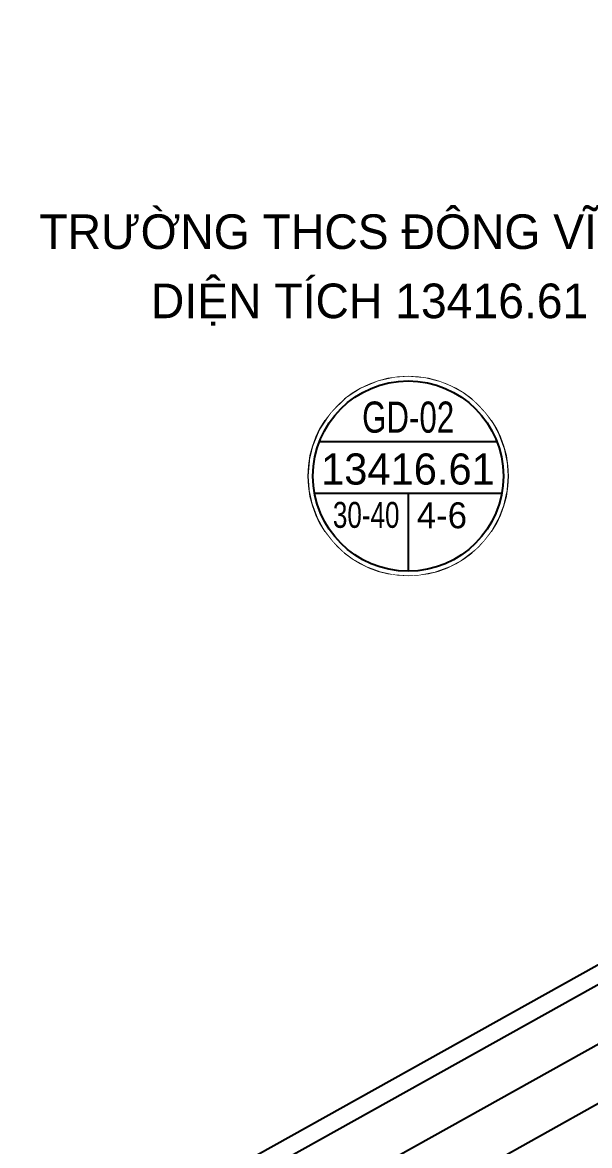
# Model space of a CAD drawing. Header units: millimetres. Extents: x 567980 to 569372, y 2065777 to 2066674.
# Drawn here: x 568967.2 to 569000, y 2066384.9 to 2066449.9 of the extents above; entities that cross this region are included whole.
import ezdxf
from ezdxf.enums import TextEntityAlignment as Align

# ---------------------------------------------------------------- set-up
doc = ezdxf.new("R2010")
doc.units = ezdxf.units.MM
doc.linetypes.add('ACAD_ISO10W100', pattern=[18.5, 12, -3, 0.5, -3])
doc.linetypes.add('DOT', pattern=[0.25, 0, -0.25])
doc.layers.add('boDnv', color=54, linetype='Continuous', lineweight=25)
for name, color, linetype in [('datTruog', 134, 'Continuous'), ('ghi_chu', 7, 'Continuous'), ('LogDg', 7, 'Continuous'), ('TimDg', 222, 'Continuous'), ('ViaHeS', 32, 'Continuous')]:
    doc.layers.add(name, color=color, linetype=linetype)
doc.styles.add('avantH', font='', dxfattribs={"height": 10})
doc.styles.add('avh', font='')
doc.styles.add('rms', font='romans.shx', dxfattribs={"width": 0.7, "bigfont": 'vns.shx'})
doc.styles.get('avantH').set_extended_font_data('.VnAvantH')
doc.styles.get('avh').set_extended_font_data('.VnAvantH')
doc.linetypes.add('ADL', pattern='A,0.125,-0.15,["++",rms,S=0.5,R=0,X=0,Y=-0.2245],-1.35,1.125', length=2.75)

# ---------------------------------------------------------------- blocks, each defined once
blk = doc.blocks.new('sl')
at = {"layer": 'ghi_chu', "color": 158}
blk.add_circle((0, 0), 5.75, dxfattribs=at)
at = {"color": 158, "linetype": 'DOT'}
blk.add_wipeout([(0, 5.75), (0.97, 5.668), (1.864, 5.439), (2.472, 5.191), (3.131, 4.823), (3.79, 4.324), (4.429, 3.666), (4.911, 2.991), (5.204, 2.446), (5.532, 1.568), (5.698, 0.768), (5.75, 0), (5.686, -0.853), (5.496, -1.69), (5.233, -2.383), (4.825, -3.127), (4.383, -3.722), (3.93, -4.198), (2.994, -4.909), (2.42, -5.216), (1.535, -5.541), (0.627, -5.716), (0, -5.75), (-0.858, -5.686), (-1.594, -5.525), (-2.409, -5.221), (-3.139, -4.817), (-3.718, -4.386), (-4.312, -3.804), (-4.852, -3.086), (-5.211, -2.43), (-5.524, -1.596), (-5.686, -0.854), (-5.75, 0), (-5.661, 1.007), (-5.488, 1.715), (-5.12, 2.617), (-4.439, 3.655), (-3.548, 4.525), (-2.721, 5.065), (-1.721, 5.487), (-0.805, 5.693)], dxfattribs=at).dxf.layer = 'ghi_chu'
at = {"layer": 'ghi_chu', "color": 32}
for points in [[(-5.123, 2), (5.123, 2)], [(-5.408, -1), (5.408, -1)], [(0, -1), (0, -5.5)]]:
    blk.add_lwpolyline(points, dxfattribs=at)
at = {"layer": 'ghi_chu'}
blk.add_circle((0, 0), 5.5, dxfattribs=at)
at = {"layer": 'ghi_chu', "style": 'avh'}
for tag, height, p in [('SOLO', 1.25, (0, 2.506)), ('DT', 1.5, (-0.015, -0.494))]:
    blk.add_attdef(tag, text='', height=height, dxfattribs=at).set_placement(p, align=Align.CENTER)
blk.add_attdef('MD', text='', height=1.25, dxfattribs=at).set_placement((-0.502, -2.997), align=Align.RIGHT)
blk.add_attdef('TC', (0.5, -3.02), '', height=1.25, dxfattribs=at)
blk = doc.blocks.new('NEN')
at = {"layer": 'datTruog', "linetype": 'ByBlock'}
blk.add_lwpolyline([(360.181, 131.193), (390.115, 76.896), (388.163, 70.081), (232.305, -16.886), (225.702, -14.851), (197.935, 40.666), (200.065, 47.574), (353.401, 133.135)], close=True, dxfattribs=at)
at = {"layer": 'LogDg'}
blk.add_lwpolyline([(392.266, 68.936, 0.412716), (395.374, 79.784), (365.44, 134.08, 0.415712), (354.536, 137.204), (197.099, 49.355, 0.401037), (193.842, 38.79), (221.604, -16.718, 0.427514), (232.657, -20.125)], format="xyb", close=True, dxfattribs=at)
at = {"layer": 'TimDg', "linetype": 'ACAD_ISO10W100', "ltscale": 0.75}
blk.add_lwpolyline([(222.758, -29.084), (405.905, 73.111)], dxfattribs=at)
at = {"layer": 'ViaHeS'}
blk.add_lwpolyline([(360.181, 131.193), (390.115, 76.896), (388.163, 70.081), (232.305, -16.886), (225.702, -14.851), (197.935, 40.666), (200.065, 47.574), (353.401, 133.135)], close=True, dxfattribs=at)
at = {"layer": 'ghi_chu', "style": 'avantH'}
for s, p in [('tr\xadêng thcs ®«ng vÜnh (qh)', (292.011, 65.081)), ('diÖn tÝch 13416.61 m2', (292.011, 61.081))]:
    blk.add_text(s, height=2, dxfattribs=at).set_placement(p, align=Align.CENTER)
at = {"layer": 'ghi_chu'}
ref = blk.add_blockref('sl', (292.011, 51.955), dxfattribs=at)
ref.add_attrib('DT', '13416.61', dxfattribs={"height": 1.8, "style": 'avh'}).set_placement((291.997, 51.461), align=Align.CENTER)
ref.add_attrib('MD', '30-40', dxfattribs={"height": 1.5, "style": 'avh', "width": 0.75}).set_placement((291.51, 48.959), align=Align.RIGHT)
ref.add_attrib('TC', '4-6', (292.511, 48.935), dxfattribs={"height": 1.5, "style": 'avh'})
ref.add_attrib('SOLO', 'gd-02', dxfattribs={"height": 1.8, "style": 'avh', "width": 0.75}).set_placement((292.011, 54.461), align=Align.CENTER)
at = {"layer": 'boDnv', "color": 10, "linetype": 'ADL', "ltscale": 0.25}
blk.add_lwpolyline([(359.506, 130.346), (389.04, 76.775), (387.315, 70.754), (232.191, -15.805), (226.405, -14.021), (199.009, 40.755), (200.902, 46.897), (353.525, 132.059)], close=True, dxfattribs=at)

msp = doc.modelspace()

# ---------------------------------------------------------------- block references
at = {"layer": 'boDnv'}
msp.add_blockref('NEN', (568697.481, 2066371.697), dxfattribs=at)

doc.saveas('drawing.dxf')
